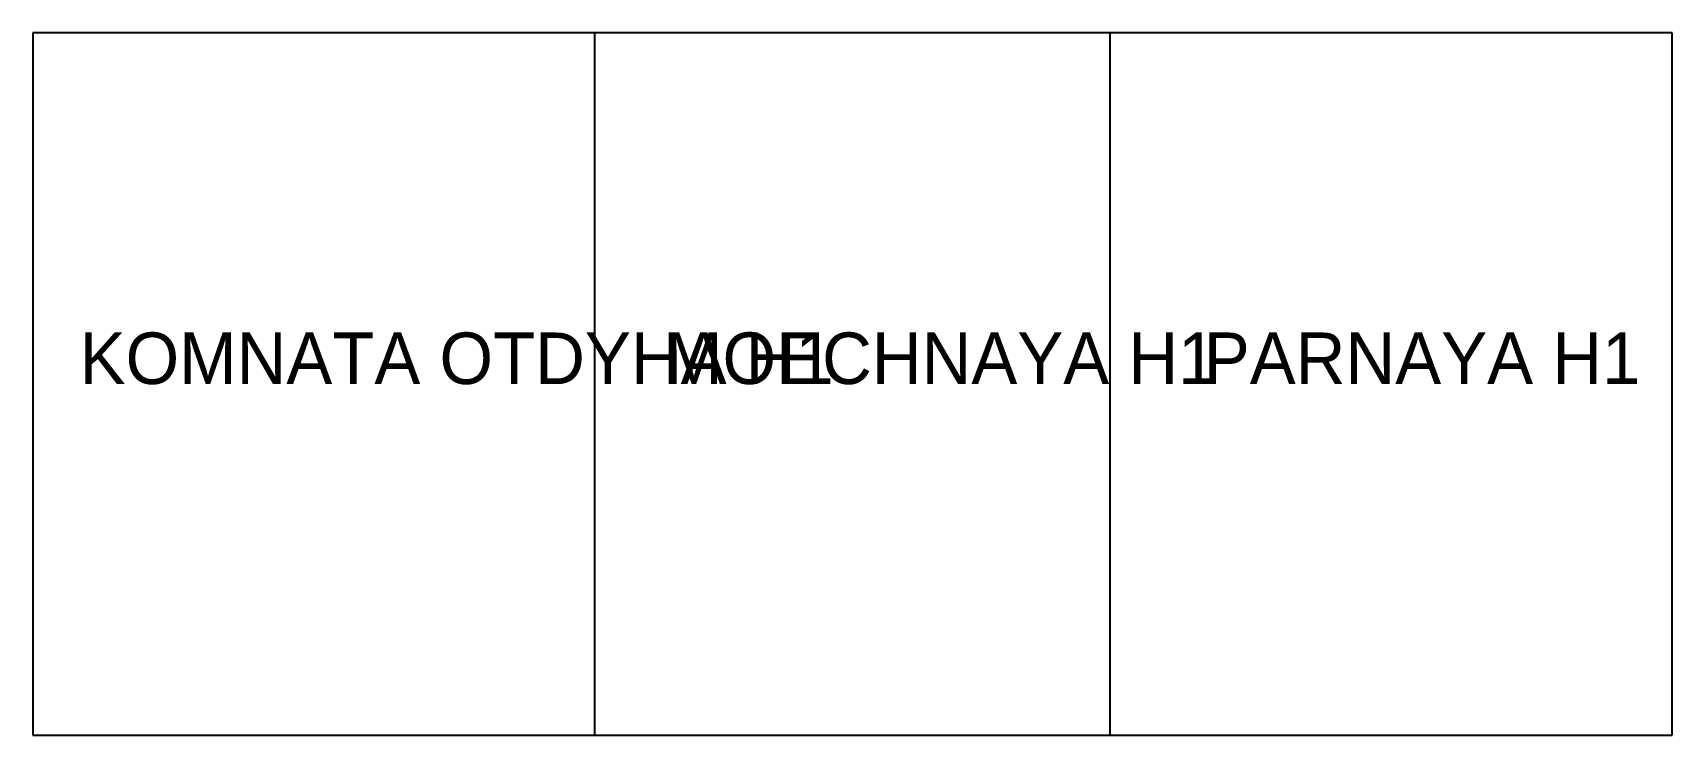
# Model space of a CAD drawing. Header units: millimetres. Extents: x 0 to 7000, y 0 to 3000.
import ezdxf

# ---------------------------------------------------------------- set-up
doc = ezdxf.new("R2010")
doc.units = ezdxf.units.MM
doc.layers.add('A-H1-NEW', color=1, linetype='CONTINUOUS')
doc.layers.add('A-TEXT', color=7, linetype='CONTINUOUS')

msp = doc.modelspace()

# ---------------------------------------------------------------- linework, layer by layer
at = {"layer": 'A-H1-NEW'}
for p, q in [((7000, 3000), (0, 3000)), ((0, 3000), (0, 0)), ((2400, 0), (2400, 3000)), ((4600, 0), (4600, 3000)), ((7000, 0), (7000, 3000)), ((0, 0), (7000, 0))]:
    msp.add_line(p, q, dxfattribs=at)

# ---------------------------------------------------------------- texts
at = {"layer": 'A-TEXT'}
for s, p in [('KOMNATA OTDYHA H1', (200, 1500)), ('MOECHNAYA H1', (2700, 1500)), ('PARNAYA H1', (5000, 1500))]:
    msp.add_text(s, height=220, dxfattribs=at).set_placement(p)

doc.saveas('drawing.dxf')
